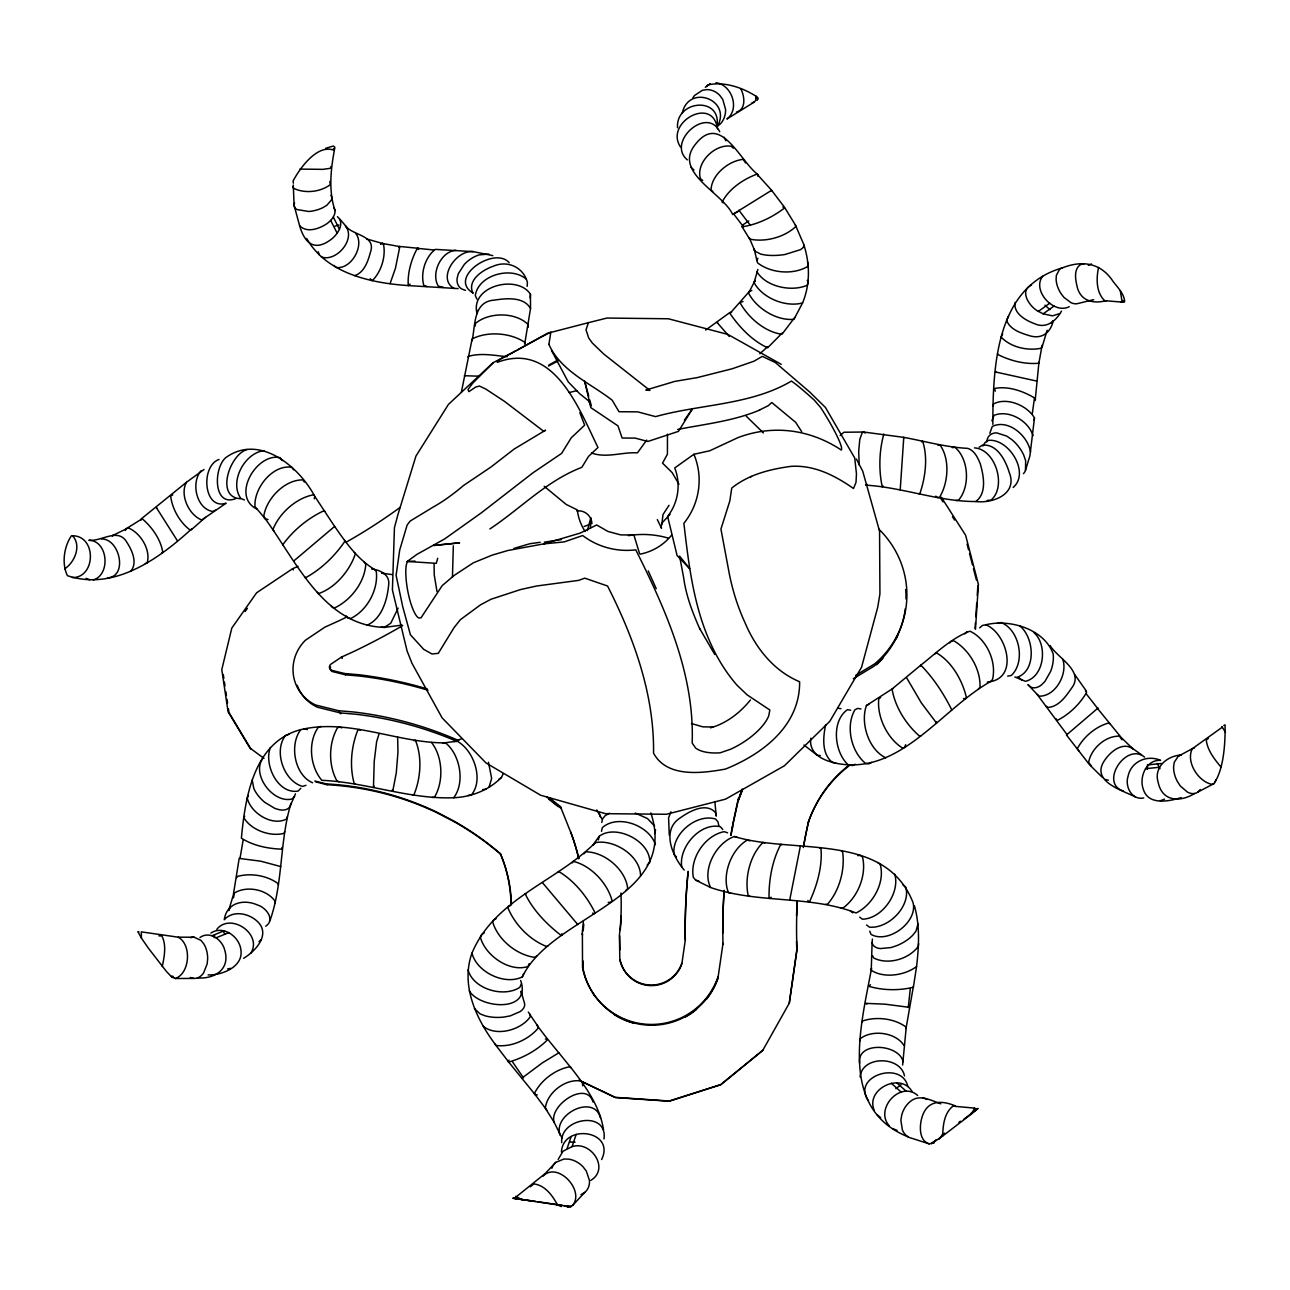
<?xml version="1.0" encoding="UTF-8"?>
<svg xmlns="http://www.w3.org/2000/svg" width="1290" height="1290" viewBox="0 0 1290 1290"><rect width="100%" height="100%" fill="white"/><g stroke="black" fill="none" stroke-linecap="round" stroke-linejoin="round"><path stroke-width="1.5" d="M931.412 1143.714L942.732 1135.974C942.861 1125.59 944.199 1112.964 952.955 1106.159L974.724 1108.126L975.466 1109.077M1042.11 345.269L1038.853 363.216L1035.177 400.545M640.566 875.829C640.517 855.786 614.153 838.984 595.271 842.644C556.361 881.747 494.505 898.937 471.963 953.133C476.687 972.112 504.793 985.737 522.369 976.869C551.798 914.529 679.685 900.081 650.853 812.942M472.092 340.77C475.494 325.354 472.978 301.425 494.554 300.07C506.293 298.329 523.804 296.458 530.529 308.536L524.675 344.124L524.756 342.285C510.356 332.675 487.539 330.998 472.124 338.931L461.401 392.079M265.708 926.204C275.738 919.625 265.837 907.321 257.419 904.967C243.891 898.872 226.637 902.516 224.267 919.722C233.667 909.095 251.647 913.82 259.661 923.914C269.239 936.717 254.388 951.843 243.649 958.276M452.451 577.291L453.322 545.815M913.401 986.431L906.241 1027.227L902.613 1065.008M877.684 862.446L880.151 864.252C885.472 882.473 872.717 904.903 856.092 912.965C809.749 895.002 757.585 903.838 710.596 887.504C701.599 869.799 716.224 842.709 734.381 836.5C793.189 854.802 884.892 831.212 913.046 902.629C918.029 921.947 888.342 944.183 871.073 934.428L869.734 931.187M1147.342 769.259L1147.552 764.615M667.462 434.166L667.43 454.144L662.544 463.142L672.187 472.64L678.959 484.266M1215.051 781.74C1223.694 768.131 1225.436 743.008 1225.049 724.835L1223.807 725.48M914.433 905.822C920.028 925.623 918.948 946.344 916.561 966.549C904.709 975.498 883.892 978.61 871.25 970.29L871.508 968.468C861.188 1025.002 837.823 1108.82 908.015 1136.796M527.175 286.364L527.4 282.365C523.45 267.094 507.309 259.967 493.231 266.256C482.702 269.82 466.657 280.382 472.995 293.265M992.865 424.346C992.832 367.489 995.735 286.944 1062.347 267.885C1082.504 259.903 1100.95 262.967 1112.964 281.268C1117.511 287.396 1124.138 293.572 1124.67 301.618L1120.962 301.844M975.079 628.424L975.45 622.586M975.837 616.749L976.724 603.123M977.24 595.335L977.868 585.612M975.466 629.262L978.4 584.402L965.613 535.237L941.329 497.247M173.537 977.562L172.102 977.433L166.329 971.338L148.221 947.973L141.432 938.072L141.32 931.864L178.181 937.185L194.081 937.201L200.901 940.313L203.723 943.764A18.947 11.642 85.1 0 1 207.658 958.631L207.158 963.952L203.546 973.015A24.22 14.851 85.1 0 1 193.839 978.417L175.311 978.513L171.522 976.353L172.892 976.207M434.101 563.843L434.214 574.743L437.02 591.675M918.045 923.737L916.013 931.138L912.804 935.186A42.425 28.525 -8.6 0 1 897.098 945.522L891.051 947.553L880.183 948.585A10.884 7.369 -8.5 0 1 872.105 942.571L872.411 939.039M475.22 326.096L475.413 323.5C488.91 311.89 515.758 311.89 528.352 324.757L528.11 327.338M741.943 789.254L738.235 800.703L742.411 790.157M1023.421 473.64A10.497 9.288 29.1 0 0 1025.486 470.334L1029.92 455.805L1034.483 417.944C1027.292 405.415 1006.603 396.82 993.526 403.964L993.171 406.124M293.378 183.212L293.056 181.084C299.812 168.135 317.695 143.287 334.336 150.414C330.675 170.232 328.482 191.162 335.061 210.625C335.287 216.107 331.159 220.413 327.128 223.557C319.549 228.653 306.939 233.442 299.603 225.669L294.12 205.449L293.265 184.986M530.142 297.942L530.448 294.265C517.645 274.125 469.721 285.671 477.042 313.647L477.332 310.439M871.25 970.29L872.105 942.571M561.424 1152.099C562.843 1123.09 615.862 1130.217 601.624 1159.549M561.714 1142.666C559.667 1117.737 608.009 1110.255 603.978 1138.973M767.76 346.607L759.81 353.783M918.577 943.587L918.319 946.328C909.047 959.131 888.02 965.291 873.749 958.002L872.508 955.648M677.524 127.774C675.589 99.636 722.916 95.863 716.756 127.242M1047.125 330.272L1042.11 346.994L1040.691 348.316C1027.292 351.009 1010.57 347.22 1001.121 337.029L1002.652 334.013M909.482 1007.958L908.337 1007.216L910.272 988.737M269.949 920.721C283.349 882.86 279.366 841.612 290.992 803.38M860.091 1076.892C862.123 1055.51 900.42 1055.671 904.516 1075.941M590.465 528.013L590.852 517.661L587.369 530.609M757.907 176.262L758.085 174.731C739.541 160.976 720.433 111.214 694.891 144.996C673.235 172.537 722.722 192.871 732.704 214.463L737.88 211.608M281.881 847.562L282.058 849.159C268.223 848.756 253.033 845.676 241.391 838.161C245.181 797.317 253.824 741.702 300.828 729.624C349.493 718.111 396.901 743.088 445.501 742.879C460.111 754.537 465.335 782.724 453.661 797.752C408.962 799.445 366.134 782.143 321.839 780.337C310.052 766.647 307.633 742.218 318.291 727.302L321.033 726.415M528.303 1012.07L538.075 1026.55L537.833 1028.549C528.013 1039.917 511.066 1047.48 496.053 1045.432C476.51 1019.648 460.353 985.737 471.963 953.133M230.088 907.547L228.669 910.579L233.264 895.244L239.182 858.414L260.628 861.172L280.752 866.558M1032.322 413.542L1034.467 397.901C1022.857 390.983 1007.909 385.742 994.461 388.516L995.283 391.192M991.897 420.766L994.122 415.316C1008.909 409.398 1028.63 420.895 1033.048 435.746M681.765 963.372A32.395 32.218 -85.4 0 1 619.813 959.26L619.426 935.073A251.808 246.084 -50.4 0 0 620.909 893.083M619.861 949.94L619.635 935.734M789.19 1003.475L796.817 950.101A500.504 477.51 44.1 0 1 796.527 941.055M797.349 900.839A501.52 478.445 44.1 0 0 797.01 949.585L789.351 1003.056L762.664 1050.56L720.755 1084.777L669.252 1101.225L615.346 1097.548L582.838 1082.068M989.833 433.214L992.3 426.442C1008.393 418.621 1028.098 436.02 1030.517 452M214.221 937.669L214.656 934.702M718.046 976.788A70.805 70.402 -85.6 0 1 582.532 967.79L582.371 931.38A213.318 208.48 -50.4 0 0 583.37 921.237M688.086 871.314A621.296 592.481 44.2 0 0 685.151 931.332L685.296 940.087L681.829 963.985A32.315 32.137 -85.5 0 1 620.038 959.889M314.292 498.859L314.695 496.247C298.845 466.19 259.016 433.327 225.669 457.708C213.431 468.351 213.156 507.47 235.828 498.617M916.561 966.549L913.385 987.221C899.114 990.752 882.892 990.494 868.799 986.302L870.492 984.77M986.866 441.793L987.366 438.858A10.497 9.32 30.3 0 1 996.751 432.892L1006.716 436.084L1011.844 439.648A41.07 36.281 30.4 0 1 1023.76 455.193L1025.663 460.788L1025.486 470.334M240.037 858.205L243.117 840.209M684.216 870.057C672.316 856.044 660.674 829.728 680.975 817.376C690.102 810.942 706.194 802.251 715.434 812.539L716.224 816.119L714.854 801.509M859.592 1041.304L860.043 1038.885C871.879 1029.259 895.712 1032.274 903.887 1045.384M1034.08 420.089L1034.483 417.944M546.815 1110.19L534.366 1093.598C540.72 1080.343 555.7 1069.055 570.212 1066.701C584.886 1085.47 599.769 1105.578 603.51 1129.701M140.949 520.241L141.207 518.919L186.405 482.315L204.03 469.496M1015.165 302.36C1013.053 313.486 1025.905 320.5 1034.725 323.758C1046.238 329.063 1056.058 320.952 1061.476 311.116M598.383 839.919L599.157 836.339C615.846 823.504 650.757 841.306 649.757 862.413L647.209 865.09M738.428 798.107L733.51 820.763A580.677 553.829 44.2 0 0 730.817 835.339M1216.115 779.692L1214.229 783.465L1197.813 792.125A24.123 13.867 67.6 0 1 1187.493 792.157L1180.334 786.013L1177.431 781.595A18.882 10.868 67.6 0 1 1173.61 766.679L1174.255 762.293L1178.254 756.23L1192.299 748.716L1222.388 727.125M862.171 1022.438L862.478 1021.035C876.136 1016.246 894.712 1018.407 906.241 1027.227L905.886 1028.614M601.769 822.472L602.575 818.827L605.171 815.683L609.364 813.248M601.511 831.324L602.317 827.664C617.846 813.748 649.451 825.471 655.417 844.692M825.616 725.044C823.036 737.235 821.52 753.941 832.485 762.471C898.243 778.515 939.813 710.145 990.301 681.684C1019.293 676.637 1006.071 632.31 985.721 624.812L982.383 625.457L979.69 627.843M162.266 966.533C164.298 956.696 166.636 945.36 161.911 935.992L158.847 935.863M654.723 833.566L655.562 829.938M800.332 846.305L789.706 900.098M804.057 245.455C809.975 264.176 810.201 284.622 802.59 302.908C785.739 307.633 762.358 298.103 754.102 282.591L757.859 269.449M1098.58 267.433C1096.178 278.253 1096.049 292.782 1104.804 300.715L1122.397 302.102M920.592 665.914L920.786 665.172C936.314 652.95 951.327 638.163 969.951 631.181C986.64 638.953 996.864 661.754 992.51 679.524L990.301 681.684L987.302 682.12M803.331 847.546A500.504 477.51 44.1 0 1 808.427 822.085L808.637 821.327A127.13 124.646 39.7 0 1 848.223 765.792M568.1 1206.247L567.326 1207.295L572.518 1205.537L584.757 1192.412A24.655 17.834 36.6 0 0 589.482 1180.495L586.273 1170.965L582.951 1166.692A19.286 13.964 36.6 0 0 568.954 1159.162L564.036 1159.001L555.813 1162.338L545.219 1173.513L515.274 1197.604L515.5 1198.539L530.48 1200.796M903.532 438.165L903.774 437.358C925.043 441.309 946.07 447.259 967.774 448.372C974.595 450.565 977.804 457.757 980.303 463.9C983.609 475.688 987.14 493.086 975.788 501.536C938.443 501.633 902.823 487.346 865.638 485.137L867.122 484.298M437.745 558.247L436.278 563.327L407.205 561.472L406.173 565.665A30.105 7.353 79.8 0 0 409.011 596.786A30.105 7.353 79.8 0 0 418.831 618.007L421.024 617.829L442.196 585.628L454.048 575.485L473.301 562.843L492.071 555.168L507.905 550.491L543.848 543.864L564.149 541.913L582.709 535.527A71.772 69.563 -6.2 0 0 635.776 549.846C665.817 609.928 694.681 674.347 692.166 743.04L695.536 747.942A42.957 18.85 -15.7 0 0 720.126 752.828L730.301 749.345A42.909 18.141 -31.6 0 0 768.711 715.902L769.856 710.016L747.136 694.875L737.171 685.377C726.657 673.364 718.175 659.771 711.483 645.29C693.649 607.074 688.731 564.73 683.877 523.321A71.772 69.563 -6.2 0 0 693.907 454.274L709.758 450.774L738.009 437.6C773.436 424.233 810.201 429.409 841.419 450.113L841.628 448.13A45.053 5.644 57.5 0 0 820.746 407.656L814.329 400.19A45.069 3.419 43.3 0 0 795.333 383.92L791.447 381.066C750.796 405.189 700.422 404.093 655.578 416.622L637.631 411.849L619.006 411.736L612.186 400.206C590.352 383.227 560.699 371.069 548.911 344.398M942.732 1135.974L971.177 1114.205L974.724 1108.126M900.21 489.91L903.774 437.358L863.655 432.021L843.934 432.247L840.161 435.52M1178.254 756.23A24.155 13.884 67.7 0 1 1181.318 754.956C1167.111 755.843 1153.518 767.163 1158.162 782.353C1162.145 801.477 1179.657 802.702 1194.766 793.447M299.603 225.669C304.698 243.375 314.341 251.308 330.014 240.246C336.883 235.554 345.591 223.88 337.448 216.672M398.126 608.154L390.741 623.231L384.291 627.408C322.726 625.36 295.394 559.102 263.708 516.71C265.982 498.988 284.622 479.525 302.892 479.912L304.375 482.025M558.167 1159.42L563.053 1151.196L572.067 1146.617L576.178 1134.361M567.165 1148.342L571.099 1136.683M951.488 710.451L951.714 709.758C943.651 693.681 933.476 677.911 920.786 665.172L892.051 689.021L866.429 705.533C860.14 723.013 868.621 749.716 885.779 757.794M782.53 332.739L767.647 347.768C752.376 340.915 739.444 327.241 729.947 313.47L749.442 291.363L755.069 280.494L754.102 282.591M252.195 779.982L253.84 788.577A41.861 28.348 18.6 0 0 264.789 802.332L274.883 808.427L279.753 809.846A10.739 7.321 18.4 0 0 289.895 806.669L295.475 793.834M781.224 364.328L727.818 334.384L668.397 318.775L606.977 318.05L588.385 322.694L586.031 329.869L588.74 338.044L592.352 343.059L603.897 354.153L649.886 390.402L645.822 390.08L674.928 381.372L697.422 377.567L732.204 368.763L753.957 361.216L762.326 356.363L775.322 362.522L809.781 392.096L825.471 407.495L854.722 458.015L856.463 473.833L856.012 482.331L853.512 488.507C835.082 475.639 814.409 464.884 791.06 466.351C770.082 469.157 748.539 474.543 731.753 488.055L729.834 500.907L720.933 529.077L729.398 574.276A296.136 212.882 -58.8 0 0 744.846 622.312C755.36 647.548 773.387 670.574 799.074 681.523L799.623 681.797C800.058 725.915 762.422 754.199 725.383 769.098C701.889 773.323 666.849 777.999 653.546 753.134C654.336 694.31 633.874 637.824 607.558 586.015L584.805 578.162L578.5 580.403L536.527 586.015L520.579 589.546L491.071 599.221L480.59 604.784L460.401 619.651L454.032 627.666L438.31 653.337L431.989 653.982L423.717 649.354L410.43 634.809L402.786 606.961L396.094 575.308L399.707 550.04L407.14 525.014L410.22 521.031L432.763 507.325A444.163 187.308 -77.7 0 0 463.416 485.572L490.974 467.028L514.162 449.049L545.557 430.183L543.896 431.441L504.374 401.287L485.846 389.112L479.461 386.033L475.752 387.016L468.883 391.66L467.996 389.596L472.688 383.195L493.409 362.555L516.21 350.735M287.364 816.506L286.461 819.053C272.222 826.568 250.631 813.071 247.261 798.059L248.212 795.543M682.265 113.181C688.441 83.915 731.559 99.185 717.74 125.807M905.644 744.701L904.693 747.313L902.871 748.248C887.31 738.783 876.652 716.579 878.812 698.503L880.651 697.632M742.492 789.335L738.299 799.913L733.397 822.472A578.033 551.41 44.2 0 0 731.027 835.162M270.4 747.523C263.563 764.583 277.931 794.576 298.135 791.06L300.764 788.319M520.676 980.497C532.06 1013.15 479.848 1008.699 469.254 990.817M529.126 963.727L527.965 966.5C509.469 972.579 485.153 955.422 480.38 937.217L481.605 934.476L484.379 932.847M657.319 519.612L661.528 528.191L660.803 526.804L662.528 522.434L670.026 514.355M521.176 984.141L519.838 987.318C503.761 998.008 473.237 989.124 468.06 969.919M794.753 317.421L781.998 334.271C765.163 332.062 748.829 318.114 740.476 303.505L741.057 301.989L743.008 301.586M522.369 976.869L523.676 973.837M284.719 831.679L283.977 833.34C270.239 836.984 251.147 830.115 243.875 817.747L244.681 816.135M807.508 262.064L808.314 264.45L807.346 266.708C792.673 275.076 770.936 273.19 757.601 262.902L756.875 260.516L757.875 258.274M374.036 786.158L373.471 787.4L374.229 761.293L376.615 741.734L379.05 733.8M1143.714 797.962C1131.782 800.461 1124.687 786.4 1128.057 776.322C1130.927 761.664 1147.149 754.392 1160.597 760.374C1146.278 759.423 1138.941 777.128 1143.23 789.045C1148.052 805.637 1168.966 801.477 1181.156 797.591M453.661 797.752C471.543 796.93 488.765 790.238 501.455 777.435L503.116 773.887M489.055 787.158L491.651 778.402L488.475 762.261M250.873 953.117C262.741 934.17 230.684 912.127 216.817 929.3M802.59 302.908L793.963 319.307C776.693 321 756.537 308.455 748.603 293.201L749.442 291.363L751.796 290.476M558.102 872.475L558.635 871.476C574.211 880.667 587.031 896.453 594.98 912.675L594.416 913.643L592.61 913.159M398.9 247.551L399.513 246.438L418.089 248.277L418.524 249.502M191.952 528.61C159.444 558.505 114.052 591.368 67.435 575.679C61.517 563.746 64 546.412 71.45 535.769C96.831 534.657 96.282 577.904 72.321 577.581M125.356 530.432L126.436 528.577L142.19 518.741C152.059 527.11 160.944 539.688 162.814 552.539L161.782 552.668M509.018 1060.106L508.196 1061.46L535.237 1094.71L537.285 1094.871M982.915 446.034L985.108 442.47L988.35 440.358C1008.941 438.229 1030.242 472.85 1013.182 487.443M670.945 811.797L668.591 817.796L669.284 835.194M646.693 440.084L637.453 452.854C621.699 451.919 607.122 458.369 591.546 453.08M530.238 1186.816L533.883 1183.93C545.025 1185.155 552.572 1195.685 557.49 1204.876L571.099 1206.747L563.859 1205.586M935.057 653.933L935.96 652.595C951.552 661.19 962.453 680.314 966.387 697.535L965.452 698.809L963.501 698.519M245.1 611.573L247.358 608.364M599.157 836.339L593.013 844.998L595.271 842.644M684.409 420.089L692.246 409.156L678.427 431.376L647.822 441.47L635.212 438.116L622.119 438.019L617.975 425.877L590.836 407.64L584.612 381.034L588.74 396.207M939.056 1139.247L941.894 1135.313M757.037 100.394L758.117 98.911L757.311 97.073C743.314 87.849 724.625 81.173 707.855 84.914L706.565 86.495M1097.629 708.613L1121.22 737.509L1132.846 748.829C1122.203 740.895 1108.771 753.005 1103.434 762.245C1091.985 781.934 1122.735 790.383 1135.377 796.962M410.107 284.106L408.269 285.59C370.988 283.042 326.612 273.609 306.681 238.521M236.634 877.668L237.65 876.378C250.841 872.782 266.949 875.458 278.011 883.553L278.382 885.101M1051.495 323L1053.317 320.678C1050.27 333.659 1040.949 339.705 1028.517 335.4C1020.18 332.852 1009.909 329.289 1006.603 320.404L1008.57 316.082M1088.308 265.353L1091.501 263.966M205.465 517.322L191.259 529.851L189.888 529.9C179.616 521.999 172.247 508.937 170.651 496.086L172.779 494.909M418.089 248.277L417.331 248.325C411.284 259.403 407.398 272.98 408.269 285.59L458.111 288.605M543.025 1176.206C557.361 1160.936 585.273 1190.509 572.518 1205.537M1042.61 276.286C1031.678 290.508 1053.736 314.728 1069.249 306.681M186.405 482.315C179.6 494.844 188.759 514.984 201.756 519.983L226.121 503.181C203.465 510.582 200.321 466.061 218.994 459.466M883.021 485.943L882.263 486.846C878.587 470.06 879.167 450.532 883.86 434.004M669.01 505.309L663.044 514.468L661.818 524.127M572.147 862.897L573.405 861.398C591.11 865.671 607.59 883.311 612.105 900.855L610.799 902.323L608.219 902.387M130.774 571.26C137.708 562.972 132.241 550.685 127.146 542.784C118.438 526.9 101.894 541.687 88.865 540.268C108.005 540.51 110.972 574.63 93.283 579.952M716.014 82.705C731.817 84.801 740.202 108.941 726.931 119.002L754.199 102.12L755.666 100.41L756.246 96.218M750.425 699.954C740.234 712.693 726.383 723.432 710.532 727.818M949.859 642.888L951.439 641.049L953.923 640.856C969.306 649.902 980.755 669.3 980.013 687.231L978.384 689.021M1197.813 792.125L1200.2 789.577M201.176 470.673C190.678 482.25 196.257 508.776 212.656 511.453L215.511 510.195M771.081 897.195L769.872 898.485L769.034 897.921C768.775 879.796 772.275 860.188 780.901 844.224L781.724 844.837M583.935 853.803L585.773 851.851C604.51 851.723 625.924 869.815 627.682 888.617L625.795 890.535M294.572 796.365L292.072 798.962C273.077 803.88 250.679 774.016 263.128 758.004M300.828 729.624C289.073 744.604 294.572 775.096 312.567 782.756M571.035 1067.862L558.844 1052.801L542.316 1062.896L521.853 1078.166L523.45 1077.811M964.791 633.858L966.968 631.665M901 1084.793L895.873 1088.663M259 941.7L260.983 939.781M493.151 362.651L448.42 404.431L415.944 456.096L398.03 514.307L394.434 527.675L392.418 590.014L407.076 650.934L412.01 663.366L442.115 717.869L485.975 762.922L540.623 795.221L605.478 813.668L666.479 814.264L725.577 799.139L784.465 765.744L829.776 721.368L861.575 667.188L877.764 607.106L879.925 593.835L879.57 531.206L862.72 471.173L856.383 459.014M705.308 87.301L710.258 83.737L709.613 84.285M717.304 126.484L720.868 123.372A22.446 19.995 55.9 0 0 725.577 109.424L722.803 99.523L719.82 95.412A17.56 15.657 55.9 0 0 706.968 89.607L702.389 90.284L694.633 95.412A22.446 20.011 55.7 0 0 692.762 98.072M293.668 561.069L334.61 526.417L314.695 496.247M931.702 1143.424L936.298 1139.65M762.777 1050.254L720.788 1084.535L669.171 1101.015L615.153 1097.339L578.984 1080.101M489.878 528.948C520.805 508.437 546.509 480.88 581.822 467.351L588.562 456.386L597.98 447.485C579.097 409.027 554.023 340.947 497.343 362.313C494.876 361.087 510.969 353.815 513.759 351.864C526.094 345.22 538.349 338.415 550.846 332.094L548.911 344.365M971.177 1114.205L978.046 1108.416L971.273 1113.125M732.704 214.463L771.614 190.307L784.449 207.174L795.382 225.008L803.347 243.455A10.433 5.015 -11.7 0 1 800.429 249.68L784.949 254.517A40.716 19.382 -11.8 0 1 766.05 255.114L761.003 254.227L754.908 251.131L749.216 237.586M977.369 1108.836L963.84 1119.252M941.942 1135.216L944.57 1133.184M770.727 191.001L771.614 190.307L757.02 174.15C743.266 179.117 728.689 189.082 722.077 202.208L723.19 202.756M498.666 779.499L501.455 777.435M958.889 1122.316L960.389 1121.204M1031.468 285.058C1018.665 290.75 1029.791 307.101 1038.402 311.374L1049.818 303.166M1098.096 707.968L1066.459 735.01L1089.486 764.664L1102.499 777.499M1038.402 311.374L1043.159 313.841L1054.043 306.036M693.907 454.274L674.718 467.964C681.12 484.072 678.25 502.794 667.623 516.435L677.089 555.522L689.65 568.6L679.572 556.119L683.619 577.42C685.925 595.448 692.601 612.605 699.889 629.149M590.852 1180.35C610.057 1168.788 591.062 1140.489 572.067 1146.617M402.69 625.586A621.732 576.598 -21 0 1 352.912 651.901L341.382 657.142L330.498 664.479A3.676 3.564 -31.6 0 0 331.401 670.252L344.704 673.541L358.604 674.718A427.635 413.977 -62.3 0 1 427.329 688.957M298.006 566.358A513.097 476.026 -21 0 1 292.556 568.745L256.613 592.787L231.813 628.069L221.783 669.671L228.072 711.677L249.938 748.023L264.015 758.391M705.646 330.063L730.108 312.357L731.527 312.454M333.094 149.285L334.658 148.237M979.158 447.259L982.399 445.147C997.073 443.631 1005.555 460.369 1009.199 472.301C1018.036 493.828 993.381 503.632 975.788 501.536M64.71 568.842C74.659 562.375 81.705 545.686 72.675 535.914M1062.347 267.885A23.01 12.932 63.7 0 0 1059.59 269.288L1056.365 275.318L1056.107 279.527A17.995 10.127 63.6 0 0 1060.896 293.427L1063.96 297.426L1071.119 302.763A22.994 12.932 63.6 0 0 1077.972 303.505L1093.71 299.651M855.689 675.331L874.62 663.915A94.186 91.88 9.8 0 0 878.732 529.045M853.319 678.701L873.878 666.285A93.767 91.493 9.9 0 0 905.322 608.622M380.566 244.358L382.146 243.407L399.819 246.6L395.45 268.239L390.08 283.606M748.764 220.961L743.443 224.476L742.089 226.782L749.635 239.053C764.97 242.488 784.497 237.344 795.865 226.476L795.382 225.008M580.984 1194.637L584.757 1192.412M517.935 349.848L547.395 333.304L588.385 322.694M548.895 364.973L557.699 360.2M325.677 148.285L333.352 146.044L334.739 147.028L334.336 150.414M921.479 441.825L922.624 441.212C928.01 457.402 925.446 477.042 920.028 493.167L918.899 493.731M1059.477 313.663L1052.495 315.856L1043.159 313.841M548.443 366.038L557.861 361.119M199.95 937.507C209.899 930.364 222.412 939.942 224.783 950.279C230.362 968.983 215.108 979.175 197.37 977.949M210.85 933.073C222.96 924.962 238.956 936.218 240.827 949.311C244.02 966.774 221.993 975.417 208.093 974.918M536.624 956.148L534.27 957.325C516.193 954.6 498.15 939.797 492.732 922.237L493.651 919.867L496.037 918.722M866.429 705.533L868.815 704.34M871.556 762.438L868.734 763.857L865.509 763.374C851.029 751.457 845.418 726.189 854.915 709.774L857.753 708.404L860.962 708.936M1067.104 734.687L1037.047 694.294L1027.904 684.571L1030.629 686.957A10.675 7.659 -45.5 0 0 1041.336 685.022L1044.932 681.459L1050.705 671.284A41.667 29.654 -45.7 0 0 1053.172 653.933C1044.432 629.165 1009.667 618.636 985.721 624.812M1036.515 381.034L995.429 371.955L996.622 372.391M851.997 765.696L855.157 764.244M917.69 1095.468C900.485 1080.246 874.362 1108.884 889.1 1125.622M247.051 449.549C229.814 454.257 215.043 497.505 240.472 498.714M759.713 410.043C733.639 421.04 705.243 424.055 677.685 429.441M114.6 534.753L112.117 535.801L128.21 527.884C140.513 532.786 151.011 549.879 147.157 562.875L145.351 563.52M819.795 848.159L820.891 847.707C822.681 865.687 817.247 885.101 809.636 901.484L808.54 901.871L807.879 900.42M920.931 735.784L919.738 736.268C906.08 724.593 894.986 706.791 892.051 689.021L893.261 688.586M212.124 935.685L224.17 930.783M216.204 937.782L228.862 932.622M1214.229 783.465L1211.939 784.385C1198.136 781.482 1185.639 761.842 1192.299 748.716L1194.605 747.861M759.407 410.075L768.437 405.592L771.759 402.512L795.624 422.298L801.671 431.634M1160.387 800.735L1164.499 799.171M445.501 742.879L442.696 743.072L454.112 741.573L461.965 738.606M548.121 945.747L546.38 946.409C529.61 939.781 515.113 924.801 508.099 908.257L508.55 906.306L510.34 905.709M584.176 526.481L588.514 524.869M736.477 112.053C746.426 109.311 744.62 95.815 740.702 88.72M367.037 625.215C381.969 618.765 387.226 599.915 388.661 584.951C390.031 575.872 382.259 571.035 374.39 569.39C357.427 559.038 345.752 542.461 334.642 526.401M742.089 226.782C757.246 224.654 772.404 217.317 784.546 207.996L782.901 207.013M305.956 785.32L302.57 786.4C283.687 781.192 273.27 750.748 285.638 735.365L289.025 734.349M912.159 1091.63C900.597 1071.764 865.058 1089.115 874.265 1110.513M543.848 543.864L580.274 533.06L596.69 524.982L608.009 531.48L620.7 534.899L633.89 534.995L639.469 553.249M335.029 226.121L338.931 224.944M514.049 548.379L529.9 543.719L540.188 542.3M354.653 275.657C364.296 272.561 368.021 261.112 370.456 252.243C376.422 235.264 353.154 235.748 345.414 225.944C356.217 238.876 336.464 262.37 321.404 256.968M752.054 102.716L754.199 102.12M569.212 392.547L576.743 390.66M413.977 740.654L415.412 740.331C422.298 756.827 420.766 778.289 413.945 794.737L412.526 794.995M937.83 445.195L939.83 444.76C950.085 458.788 948.456 482.492 939.652 497.166L937.653 497.553L935.75 496.134M997.509 623.199L1001.088 622.522C1019.584 629.81 1025.905 661.931 1011.263 675.492L1007.667 676.121M1208.343 738.364L1206.263 740.041C1207.472 750.425 1214.47 759.181 1220.92 767.018M175.311 978.513C190.033 973.386 191.888 944.425 178.181 937.185M1016.826 677.363C1036.789 671.106 1034.29 637.196 1019.681 625.86M227.604 968.887L230.636 968.387M544.396 542.171L561.376 539.526M825.648 904.355L827.632 904.096C839.451 890.471 845.047 870.04 842.676 852.206L841.225 850.707M402.061 625.102L384.291 627.408L381.356 626.843M515.629 1196.314L522.079 1199.652M952.23 447.646L954.955 447.324C968.903 458.998 970.274 486.604 958.502 500.262L955.761 500.52M545.38 1039.047L547.299 1038.821L536.85 1025.131L538.075 1026.55M1148.535 764.825L1161.742 763.47M1145.488 768.695L1159.371 767.276M482.686 789.577L486.266 789.238M974.514 447.888C995.606 449.243 1006.958 486.765 990.93 500.181L987.205 500.439M454.112 741.573L457.37 741.315C473.962 750.522 484.153 780.063 471.14 795.237L467.867 795.446M432.15 797.478L434.359 797.317C443.905 781.885 442.873 756.633 431.457 742.443M1106.498 300.602C1092.34 304.343 1079.778 300.554 1076.86 285.461C1075.28 278.624 1073.732 268.223 1081.149 264.289L1083.761 264.224M526.223 893.728L525.143 893.793C532.98 910.127 546.734 924.285 561.053 935.379L562.085 935.266L561.843 933.734M264.289 450.629C244.616 452.58 228.911 481.992 240.859 498.504L244.374 499.923M940.765 1103.821C931.219 1100.531 919.399 1093.614 910.272 1101.515A19.334 13.448 -66.5 0 0 901.758 1114.899L900.871 1120.268L902.436 1130.169A24.687 17.173 -66.5 0 0 911.869 1138.296L929.123 1143.843L934.25 1142.827L933.057 1142.295M414.945 561.086L407.205 561.472L416.896 554.394L444.695 538.914L481.347 512.84L532.754 472.962L561.618 453.403L571.244 437.826L584.66 425.168L579.855 412.703M857.753 855.56L860.478 855.431L862.542 857.076C866.783 874.991 857.963 896.985 843.225 907.837L840.516 907.918M576.969 511.001C584.434 509.744 591.804 516.097 591.884 523.627L590.949 523.176M1088.857 301.134L1091.469 301.022M427.135 286.541L423.781 285.348C420.363 273.077 425.12 257.178 435.294 249.373L473.398 251.647L492.78 255.614M443.647 287.412L438.294 286.106C430.666 273.561 440.97 251.389 455.87 250.292M712.935 726.98L702.84 726.851L691.44 723.529M570.035 1142.053L575.098 1142.15M101.442 538.962C119.728 538.446 128.21 576.775 107.441 577.839M473.398 251.647C456.612 249.26 436.326 278.656 454.225 288.508M479.187 376.212L464.368 375.713M488.958 254.114L479.203 254.856A40.329 33.766 -81.4 0 0 464.4 264.305L458.289 273.722L457.095 278.463A10.32 8.675 -81.9 0 0 461.626 288.928L465.497 290.395M330.611 666.93A3.66 3.548 -31.6 0 0 332.32 671.558L345.575 674.831L359.459 676.024A426.555 412.961 -62.4 0 1 428.006 690.215M347.091 616.846A584.918 542.526 -21 0 1 338.593 620.958L324.838 627.182L305.456 640.211A41.28 40.022 -31.6 0 0 315.615 705.001L338.544 710.709L354.186 712.048A387.693 375.358 -62.3 0 1 458.708 740.589M755.827 97.734L757.682 97.911M299.909 169.087L322.952 169.361L329.579 168.41L331.272 167.781L330.82 166.491M750.522 476.881L751.473 476.462M417.331 248.325L433.779 249.97M313.663 494.763C296.297 497.892 279.237 513.226 272.916 529.61L273.98 531.061M820.263 755.601L817.086 755.182L803.976 745.007M557.49 1204.876L512.84 1198.2L527.013 1200.168M392.031 574.582L381.679 573.131L384.597 573.663M835.791 762.938C823.246 760.874 808.298 753.231 810.878 738.202M535.689 1201.425L528.594 1200.393M537.495 1201.683L562.375 1205.36M513.549 1198.281L515.597 1198.587M837.678 708.178L840.983 708.694M850.723 710.21L847.401 709.693C830.97 721.303 834.227 752.779 848.675 765.228M507.131 356.717C494.328 355.427 480.573 352.654 468.06 356.459L468.238 357.459M371.617 568.938L374.39 569.39L376.277 571.502C378.534 589.595 367.086 610.783 350.541 618.539L347.784 618.023L345.93 615.846M955.197 1105.82C937.733 1098.661 924.817 1102.176 921.06 1121.026C919.56 1128.96 919.899 1140.957 929.123 1143.843M908.337 1007.216L885.263 1004.201L865.655 1003.346L866.928 1004.104M1085.406 691.021L1086.567 692.504C1079.778 704.13 1069.281 714.434 1057.203 720.417L1056.123 718.836M1105.014 779.418L1108.384 780.208M906.612 677.766L921.382 702.953L936.588 723.126L936.04 721.642M314.825 781.014L326.257 783.885A309.745 299.941 -62.3 0 1 436.423 811.974L453.338 820.746A309.745 299.941 -62.3 0 1 500.262 853.561L500.665 854.254A137.804 134.692 -50.5 0 1 511.388 904.951M315.582 781.837L326.999 784.707A309.116 299.344 -62.3 0 1 436.939 812.732L453.838 821.504A309.116 299.344 -62.3 0 1 500.665 854.254M382.146 243.407L383.388 243.729C386.161 256.097 381.308 271.868 372.23 280.688L370.198 278.688M303.989 728.689L307.423 729.576M293.652 469.818L291.75 467.238C272.561 464.352 253.743 488.233 254.985 506.567L265.224 518.79L268.014 519.548M190.307 977.481L193.839 978.417M366.57 238.908L383.388 243.729M1123.429 791.076C1098.935 783.481 1126.122 741.734 1144.585 757.149M1014.859 676.976L1025.518 681.33C1044.61 676.524 1047.867 644.532 1033.822 632.503M730.866 893.309L728.399 892.535C721.513 875.071 731.172 849.336 747.378 840.032L749.812 840.854M734.381 836.5L737.396 837.484M727.576 832.824L724.174 831.663C705.066 835.323 689.634 858.302 693.343 877.394L695.681 880.135L699.099 881.264M635.325 813.087L647.483 818.553L654.578 826.052M472.914 292.878C447.404 277.947 494.199 245.648 509.163 262.676M581.097 1081.052C565.842 1078.198 546.766 1092.84 545.347 1108.255L554.039 1122.074L562.182 1138.377M749.942 896.453L748.216 895.792C744.33 878.103 749.974 855.189 763.003 842.467L764.712 843.176M892.712 1128.589L897.082 1130.362M339.06 781.772L336.9 780.869C328.273 765.309 328.579 743.25 337.464 727.85L339.625 726.947L341.769 727.899M86.172 578.355L89.671 579.823M1078.811 750.748L1077.295 748.684C1083.632 736.88 1095.468 726.77 1108.384 723.061L1109.642 723.674M556.78 1204.57L561.231 1206.585M695.681 880.135L710.596 887.504M355.411 783.981L354.105 783.191C349.461 766.228 351.219 746.781 357.669 730.479L359.088 729.463L360.394 730.317M865.203 433.053L863.655 432.021L862.171 432.779L859.785 439.422L858.688 451.226L859.205 465.029M544.219 486.33L566.229 504.454L577.307 509.921A52.922 51.39 -6.2 0 0 585.128 531.48M1046.4 706.323L1048.061 707.468C1058.832 706.678 1066.008 696.181 1071.684 688.022C1084.68 670.961 1057.574 658.126 1050.092 645.516M1091.421 766.002L1088.631 762.39C1091.018 748.732 1105.272 735.832 1119.317 736.139L1122.026 739.799M1130.379 746.894L1141.602 754.86M712.757 191.436L711.016 190.194C711.306 174.988 728.576 160.669 743.282 159.38L745.556 162.959M902.952 884.875L905.757 886.956C911.127 906.177 888.568 928.945 869.363 927.139L866.59 924.995M859.721 917.174L862.397 919.206C882.134 918.738 900.323 892.97 894.728 874.152M717.804 323.032L717.014 322.436L729.302 336.48M850.352 910.95L852.787 912.82M1044.997 305.198L1049.883 309.664M549.879 798.204L560.441 806.589L571.228 833.55A212.366 207.577 -50.5 0 1 578.823 858.398M546.879 797.075L561.086 808.362L560.441 806.589M548.766 799.123L558.215 806.637M702.711 180.471L700.373 178.568C695.713 162.524 715.112 143.561 731.107 146.238L733.413 148.189M138.965 931.88L137.853 931.654L141.432 938.072M876.91 1114.544L880.715 1117.688M1037.047 694.294L1039.256 696.149C1055.607 696.6 1068.136 673.525 1062.638 658.98M256.904 509.115C230.458 496.134 257.145 452.242 280.091 457.708L282.365 460.594M1018.794 677.492L1021.954 680.233M691.118 167.458L693.939 169.941M896.76 1082.826L906.112 1091.147M525.869 278.834C510.743 266.111 478.203 275.092 475.3 295.571L476.881 299.119M891.309 1083.261L901.113 1092.017M687.36 159.879C666.14 142.271 707.065 105.458 719.739 131.774M746.168 416.122L763.406 432.924M355.847 233.538C365.07 245.487 350.912 270.158 335.868 267.385L333.981 265.385M576.824 923.559L577.807 924.591L542.493 882.699M326.257 783.885L326.999 784.707M676.508 857.124L674.106 854.335C671.268 834.437 696.423 813.087 715.611 819.053L717.982 821.875L718.853 825.793M339.625 218.849L347.542 228.056M156.832 508.099L156.251 507.422L177.359 540.703M722.755 829.535L720.368 826.713C700.035 822.101 678.266 847.578 681.797 867.267M283.397 545.412L282.816 544.702C293.185 530.367 308.117 517.983 324.209 510.63L324.741 511.388M364.328 562.295L365.796 564.117C364.731 582.129 351.057 599.995 334.997 607.751L332.481 607.429L331.046 605.542M596.77 809.943L602.011 819.021M1122.768 300.489L1123.977 302.037M1086.341 693.956L1097.5 708.242M534.366 1093.598L535.237 1094.71M738.896 210.254L750.377 225.347M733.542 213.801L743.572 226.975M494.876 1044.013L508.728 1062.057C523.079 1057.994 537.495 1050.108 547.879 1039.401L558.973 1053.091M483.25 1026.26C496.199 1036.918 521.031 1030.146 530.19 1016.859L530.045 1014.246M338.544 710.709L340.866 713.838M354.379 552.507L355.363 553.862C349.784 570.712 335.271 587.966 318.34 593.674L317.388 592.271M263.708 516.71L265.224 518.79M1157.259 763.438L1159.984 768.759M1034.467 397.901L1035.531 399.384M1074.715 674.573L1086.503 691.263M474.397 1008.457L479.977 1013.827L484.879 1015.746A42.586 28.316 -18.6 0 0 503.938 1017.052L510.276 1015.875L520.289 1011.537A10.917 7.321 -18.6 0 0 524.272 1002.507L521.079 991.268L521.547 994.703M512.42 1061.751L522.95 1077.037M344.704 673.541L345.575 674.831M1225.468 732.236L1221.904 726.609M341.382 657.142L342.269 658.481M868.476 1100.789C850.916 1076.376 901.71 1059.816 907.821 1086.422M344.494 540.365L344.978 541.107C335.029 555.909 321.065 569.325 305.391 577.839L304.956 577.049M292.556 568.745L293.346 569.97M714.741 654.433L699.696 628.585M940.878 498.601L942.99 501.907M952.471 516.742L954.584 520.031M250.824 748.926L229.007 712.644L228.427 708.823M223.331 931.477L224.911 934.17M1122.155 302.183L1120.301 290.766M329.885 181.471L330.208 184.696C320.307 192.194 304.601 193.774 293.475 188.227L292.717 186.663M330.692 220.461L337.174 233.2M333.32 217.123L339.464 229.249M551.475 350.445L568.213 381.872L579.581 393.611L588.176 400.529L591.32 405.689L589.772 399.997M680.459 146.915C664.205 122.566 713.128 95.073 717.417 128.823M724.158 137.256L725.835 140.803M582.016 933.767L582.58 934.976M648.225 570.889L656.255 588.692M318.178 251.744L319.307 254.807M334.094 207.916L335.061 210.625M859.656 1063.024C856.673 1041.256 898.856 1043.545 903.161 1061.718M807.346 280.382L808.137 283.026L807.185 285.284C791.318 292.12 765.986 286.832 756.859 271.69M397.642 737.009L397.965 752.07L396.272 772.952L392.724 791.334L392.337 789.899M599.302 813.216L600.237 816.78M967.081 544.074L968.548 549.734M969.532 553.507L972.483 564.843M973.45 568.616L976.401 579.936M756.875 260.516L754.247 249.131A10.385 4.983 -12 0 0 754.908 251.131M559.941 1135.039C552.878 1113.883 594.368 1093.517 600.576 1118.156M1038.692 362.377L1038.853 363.216C1025.05 364.602 1010.006 360.7 997.67 354.411L997.557 353.573M554.039 1122.074C549.153 1105.207 586.386 1079.94 593.029 1101.983M223.283 674.525L223.863 678.33M224.428 682.136L225.008 685.957M225.863 691.666L226.427 695.487M227.008 699.293L227.572 703.115M233.506 897.775L234.458 892.986C246.648 885.488 266.401 889.229 274.802 900.888L274.98 903.419M685.296 940.087L685.2 932.009A619.716 591.046 44.2 0 1 688.134 872.137M582.516 1083.02L582.693 1085.841M582.967 960.889L583.096 968.871A70.499 70.095 -85.8 0 0 717.998 977.82L723.029 943.329L722.948 944.506L722.787 932.025A580.677 553.829 44.2 0 1 724.141 890.777M530.448 294.265L530.529 308.536M190.549 937.717A24.236 14.867 85 0 1 194.081 937.201M330.885 195.387A22.768 9.917 -14.1 0 1 331.32 200.144L326.805 205.303L323.016 207.577A17.802 7.756 -14.1 0 1 308.745 211.495L296.958 209.544A22.752 9.901 -14 0 1 294.604 202.917M922.898 1097.903A24.72 17.189 -66.4 0 1 926.72 1099.435M551.878 1168.272A24.671 17.85 36.5 0 1 555.813 1162.338M570.631 831.889A213.318 208.48 -50.4 0 1 578.71 858.818M621.216 915.787A251.179 245.487 -50.5 0 1 620.28 929.768M722.722 933.25A578.033 551.41 44.2 0 1 724.206 890.326M400.335 507.228A513.097 476.026 -21 0 1 345.736 542.429M500.262 853.561A138.062 134.966 -50.5 0 1 511.001 904.355M803.525 846.837A501.52 478.445 44.1 0 1 808.637 821.327M905.661 589.53A93.767 91.493 9.9 0 1 905.999 599.028M583.79 924.188A212.366 207.577 -50.5 0 1 583.128 930.929M456.176 741.073A385.936 373.697 -62.4 0 0 355.717 714.225L340.157 712.886L317.324 707.194A41.087 39.861 -31.7 0 1 297.184 685.296M808.427 822.085A126.888 124.404 39.8 0 1 850.674 764.567M796.559 915.803A500.504 477.51 44.1 0 1 797.172 901.436M897.727 635.422A93.59 91.332 9.9 0 1 896.066 638.889M883.199 657.9A93.59 91.332 9.9 0 1 876.426 664.801M731.946 830.454A576.872 550.346 44.3 0 1 732.639 826.842M717.982 978.271A70.37 69.95 -85.9 0 1 706.372 999.347M696.568 1009.361A70.37 69.95 -85.9 0 1 684.926 1017.246M634.325 1023.373A70.37 69.95 -85.9 0 1 614.137 1014.52M595.303 996.67A70.37 69.95 -85.9 0 1 593.077 993.397M628.44 535.656A88.268 86.495 -6.2 0 1 668.156 538.075M671.51 535.253A52.922 51.39 -6.2 0 1 639.985 554.184M459.498 542.832L433.682 545.46L459.498 542.832"/></g></svg>
